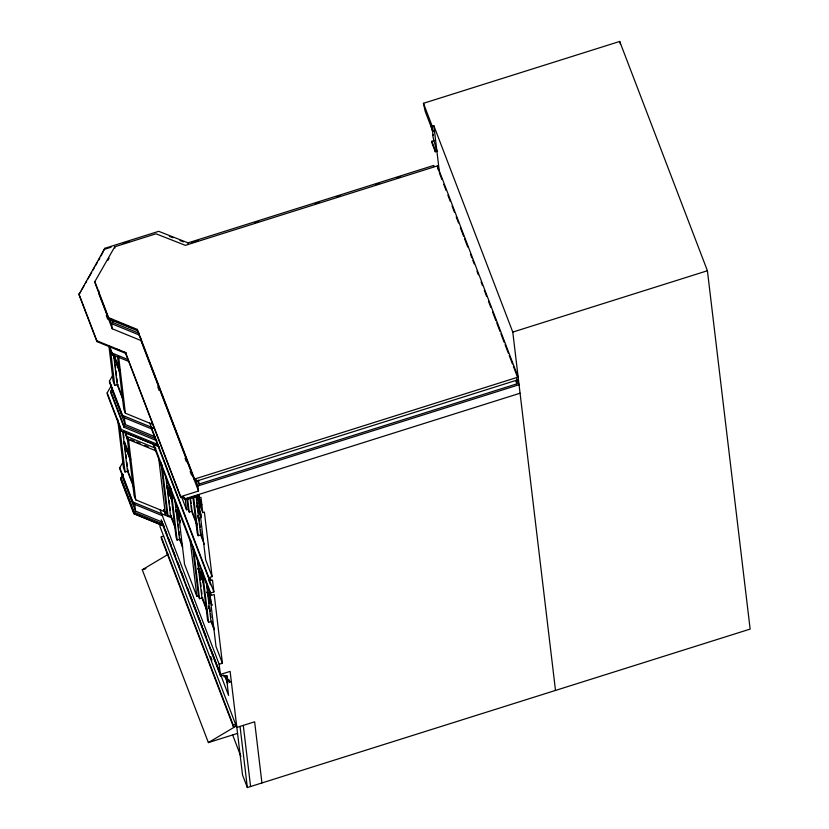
<?xml version="1.0" encoding="UTF-8"?>
<svg xmlns="http://www.w3.org/2000/svg" width="829" height="829" viewBox="0 0 829 829"><rect width="100%" height="100%" fill="white"/><g stroke="black" fill="none" stroke-linecap="round" stroke-linejoin="round"><path stroke-width="1.24" d="M520.063 393.226L184.318 499.037L184.121 497.338L180.774 497.514L125.635 353.361L96.941 341.61L78.962 294.596L104.827 248.306L158.702 231.322L188.069 242.866L433.826 165.417L433.93 166.266M79.594 293.487L80.859 291.269M82.123 289.052L84.03 285.725M85.294 283.508L86.558 281.29M87.822 279.072L91.625 272.43M92.889 270.213L94.164 267.995M95.428 265.777L97.325 262.451M98.599 260.233L99.863 258.016M101.128 255.798L104.827 248.306M194.711 480.343L137.479 330.709L108.786 318.958L94.993 282.907L94.848 281.632L114.754 246.793L156.007 233.799L185.375 245.343L437.37 165.914L518.146 377.091L194.566 479.069L194.711 480.343L196.338 479.836L196.494 481.11L518.446 379.641M107.843 260.43L109.127 258.182M152.09 429.101L122.785 417.101L109.656 382.78L109.459 381.081L113.252 374.449M159.085 446.593L121.397 431.163L107.387 394.542L107.19 392.842L111.614 385.102M156.826 440.727L123.998 427.287L110.879 392.967L110.671 391.278L112.568 387.962M162.422 515.711L133.117 503.711L119.987 469.39L119.78 467.701L122.941 462.167M121.2 479.587L121.003 477.887L122.899 474.571M164.183 526.083L133.78 513.628L121.096 480.468L120.889 478.768L123.417 474.343M237.571 733.396L208.38 742.597L142.267 569.761L168.38 554.207M208.38 742.597L236.659 725.758L233.415 726.774L161.448 538.601L161.24 536.902L163.696 536.135M434.479 130.889L432.862 131.396L425.132 111.19L423.453 103.304L619.709 41.45L707.417 270.741L750.141 629.087L247.332 787.55L242.534 775.001L230.12 671.386L220.39 674.454L161.22 519.762M432.862 131.396L432.251 126.298L433.868 125.79L512.778 332.087L555.503 690.422M437.629 151.033L435.287 151.78L432.085 143.417L431.836 141.293L434.178 140.557M104.931 249.156L111.055 247.229M123.293 243.363L129.417 241.436M435.287 151.78L435.038 149.655L436.655 149.147C436.904 152.184 430.728 129.438 433.184 135.376A18.362 1.959 72.5 0 0 431.225 126.309M191.882 242.545L198.058 240.597M254.866 222.7L258.565 221.53M315.372 203.623L319.082 202.463M336.367 197.012L340.077 195.841M375.889 184.556L379.589 183.385M396.884 177.934L400.583 176.774M114.112 355.423L113.252 355.247L114.06 354.999L119.936 370.366M108.92 345.786L113.138 381.216L114.744 385.402L117.987 384.376M130.412 460.022L123.583 441.867L124.391 441.608L129.811 455.795M123.625 442.292L124.443 442.033M512.778 332.087L707.417 270.741M117.697 419.433L123.469 467.825L125.065 472.012L128.319 470.986M171.955 500.612L166.588 486.281L167.396 486.032L171.831 497.618M166.639 486.706L167.448 486.457M197.613 480.416L198.991 484.043L516.902 383.848L516.446 380.024M180.774 497.514L180.67 496.664L198.514 491.037L197.903 485.949L519.058 384.729L516.747 378.687M191.727 497.245L197.623 495.39M187.064 499.151L198.856 495.441M185.883 499.524L199.074 495.711L198.805 495.017M198.4 495.421L199.323 497.835L200.95 497.317L201.861 504.965L200.235 505.472L200.338 506.322L201.955 505.814L202.773 512.602L204.39 512.094L212.089 576.632L208.846 577.658L209.043 579.347L210.67 578.839L210.867 580.538L212.493 580.031L213.913 591.916L210.67 592.942L210.97 595.481L214.214 594.466L222.41 663.241L219.167 664.267L220.587 676.153L223.83 675.138L224.037 676.827L227.281 675.811L227.882 680.899L229.509 680.391L229.706 682.091L231.332 681.583M180.111 521.938L175.624 509.928L176.442 509.669L179.541 517.783M175.675 510.353L176.442 509.669M163.562 509.389L165.385 514.156L167.012 513.648L160.899 462.416M201.24 517.565L196.805 505.98L197.571 505.296M196.805 505.98L197.613 505.721L197.271 502.82M181.499 496.675L186.515 509.783L188.142 509.265L186.919 499.027M167.012 513.648L168.08 516.436L171.323 515.41M188.142 509.265L189.209 512.053L192.452 511.037M170.038 486.841L176.059 537.285L177.116 540.073L180.359 539.047M192.97 497.597L197.178 532.912L198.245 535.7L201.488 534.674M142.267 569.761L145.914 568.611M203.406 582.849L198.038 568.518L198.856 568.269L203.727 581.015M198.09 568.943L198.856 568.269M212.006 605.336L207.084 592.165L207.892 591.906L211.001 600.02M207.136 592.59L207.944 592.331M177.52 507.141A13.088 1.399 72.5 0 1 178.131 510.436L184.546 564.228L196.846 596.393L198.463 595.885L192.359 544.653M198.463 595.885L199.53 598.673L202.773 597.647M201.499 569.077L207.509 619.522L208.576 622.31L211.82 621.284M233.415 726.774L233.218 725.074L236.462 724.059M169.375 236.327L172.898 237.716M179.955 240.483L183.478 241.871M94.848 281.632L108.63 317.683L137.324 329.434L194.566 479.069M111.532 319.631L133.054 328.439M111.687 319.051L113.045 322.605L139.355 333.372M109.832 318.958L111.646 323.693L139.148 334.957M98.672 290.647L99.128 294.471L112.257 328.781L140.951 340.532L198.514 491.037M78.859 293.746L96.838 340.76L125.531 352.512L180.67 496.664M116.993 349.227L120.547 350.688M124.112 352.149L126.485 353.123M109.376 345.952L112.081 353.04L128.568 359.796M109.127 346.47L112.288 354.739L129.169 361.599M117.531 356.605L123.78 409.039L125.386 413.225L153.375 424.686M109.459 381.081L122.578 415.402L154.235 428.365M112.081 387.703L112.516 391.34L125.2 424.5L155.603 436.956M110.671 391.278L123.801 425.588L155.448 438.551M107.19 392.842L121.2 429.463L157.707 444.417M123.003 431.774L158.256 446.209M155.852 448.365L126.619 436.386L126.081 431.857M130.754 439.65L134.257 441.08M136.588 442.044L140.08 443.474M144.754 445.38L148.246 446.821M124.951 432.002L127.718 439.235L156.215 450.914M125.2 432.344L127.552 440.665L134.111 495.649L135.707 499.835L167.199 512.736M119.78 467.701L132.909 502.011L170.422 517.379M122.412 474.312L122.847 477.95L135.531 511.11L162.422 522.125M121.003 477.887L134.122 512.198L163.437 524.208M120.889 478.768L134.329 513.897L163.634 525.907M620.393 44.113L619.709 41.45M423.453 103.304L432.251 126.298M431.836 141.293L435.038 149.655M439.588 173.479L441.898 179.499M443.743 184.328L446.043 190.359M447.888 195.178L450.199 201.209M452.043 206.027L454.354 212.058M456.199 216.877L458.499 222.908M460.344 227.726L463.577 236.172M464.499 238.576L467.722 247.021M470.489 254.254L471.877 257.871M472.799 260.275L474.178 263.902M476.944 271.135L478.333 274.751M481.1 281.984L482.478 285.601M484.323 290.419L486.633 296.45M488.478 301.269L490.778 307.3M492.623 312.118L495.856 320.564M496.778 322.968L500.001 331.413M500.923 333.818L504.156 342.263M505.079 344.677L508.301 353.113M509.224 355.527L512.457 363.962M513.379 366.377L517.524 377.226M515.98 381.433L516.902 383.848M195.603 479.929L197.903 485.949M157.779 386.874L159.168 390.5M185.054 458.178L186.442 461.805M190.142 471.473L191.52 475.1M198.162 495.307L201.861 504.965M197.799 494.944L201.032 503.4M196.535 495.804L200.235 505.472M196.307 495.701L202.773 512.602M198.007 506.457L201.115 514.56M201.198 516.27L197.157 505.421L196.131 496.758M196.753 505.555L201.188 517.141M192.483 512.322L196.919 523.907M202.856 539.441L201.084 534.798L200.483 529.741M196.96 525.192L191.634 511.286L189.976 497.379M204.224 544.197L200.68 534.933L197.209 505.845M183.406 496.633L184.318 499.037M212.089 576.632L205.665 559.855L199.25 506.063A13.088 1.399 72.5 0 0 197.043 496.726M209.944 578.124L210.867 580.538M149.676 422.956L208.846 577.658M151.261 428.282L213.913 591.916M208.68 579.989L210.525 584.808M106.319 315.611L107.677 319.165M153.811 444.282L210.67 592.942M153.189 444.417L210.97 595.481M171.914 499.327L166.992 486.157L165.81 476.26M180.515 521.804L176.038 509.794L174.857 499.897M203.374 581.564L198.452 568.393L197.271 558.497M211.084 601.73L207.488 592.041L206.307 582.134M166.588 486.281L171.904 500.188M175.624 509.928L180.504 522.674M198.038 568.518L203.364 582.424M207.084 592.165L211.955 604.911M113.656 355.123L119.987 371.672M119.583 370.915L113.708 355.548L117.179 384.635L123.055 399.992M113.252 355.247L119.635 372.221M170.919 515.534L175.344 527.12M179.955 539.182L182.618 546.124M202.369 597.771L206.804 609.356M211.416 621.418L214.514 629.522M175.385 528.405L170.515 515.669L167.043 486.582M182.66 547.42L179.551 539.306L176.09 510.218M206.835 610.652L201.965 597.906L198.649 570.083M214.11 629.657L211.012 621.543L207.54 592.466M117.583 384.501L123.003 398.687M222.41 663.241L215.996 646.465L209.582 592.673A13.088 1.399 72.5 0 0 208.97 589.378M228.794 679.687L229.706 682.091M226.048 676.091L227.882 680.899M225.384 675.801L227.685 681.832M225.022 675.448L227.788 682.681M224.97 676.474L227.716 683.645M159.997 509.576L219.167 664.267M165.064 529.348L166.888 534.135M168.256 537.72L171.002 544.881M172.37 548.466L175.116 555.637M177.396 561.606L179.686 567.585M181.51 572.362L183.8 578.341M187.447 587.896L188.825 591.481M189.737 593.865L192.939 602.227M193.851 604.621L197.053 612.983M197.965 615.377L202.079 626.123M202.991 628.517L206.193 636.879M211.219 650.019L228.576 695.427L226.307 676.319M161.417 521.462L220.587 676.153M210.649 656.558L211.996 660.112M161.24 536.902L233.218 725.074M130.764 459.463L123.987 441.733L122.765 431.546M123.583 441.867L130.36 459.598M232.607 734.795L240.928 756.545M128.36 472.302L132.878 484.115M133.832 487.794L127.5 471.245L124.039 442.158M433.868 125.79L439.536 173.271M438.209 169.862L437.37 165.914M261.933 782.949L254.638 721.81L236.804 727.437L160.028 526.716L159.572 522.892M188.069 242.866L188.173 243.716M243.291 725.385L250.576 786.524M240.047 726.411L247.332 787.55M198.535 480.219L198.991 484.043M198.919 494.436L199.323 497.835M196.535 496.633L196.825 499.11M198.069 509.514L198.525 513.306M198.97 517.099L199.426 520.892M199.727 523.42L200.183 527.213M207.302 586.963L207.602 589.429M208.1 593.595L208.545 597.388M208.846 599.916L209.302 603.709M209.758 607.512L210.203 611.305M210.514 613.833L210.96 617.626M197.654 515.7L197.955 518.229M208.431 606.113L208.732 608.641M193.582 496.602L198.245 535.7M202.556 571.865L208.576 622.31M190.691 499.783L191.136 503.576M191.437 506.104L191.893 509.897M198.11 562.083L198.556 565.792M199.053 569.958L199.354 572.487M199.81 576.279L200.255 580.072M200.566 582.6L201.012 586.393M201.468 590.186L201.924 593.978M187.551 498.188L189.209 512.053M193.364 546.964L199.53 598.673M185.945 498.53L186.1 499.804M185.147 498.25L186.515 509.783M196.846 596.393L190.432 542.601A13.088 1.399 72.5 0 1 190.442 540.933M175.707 503.483L176.142 507.193M176.639 511.358L176.94 513.887M177.396 517.679L177.852 521.472M178.152 524.001L178.598 527.793M179.054 531.586L179.51 535.389M170.95 488.364L177.116 540.073M166.66 479.846L167.106 483.556M167.396 486.032L167.904 490.25M168.204 492.778L168.65 496.571M169.106 500.364L169.562 504.156M169.862 506.685L170.308 510.477M161.914 464.727L168.08 516.436M165.385 514.156L158.971 460.364A13.088 1.399 72.5 0 1 158.992 458.686M167.22 552.684L167.531 555.233M140.64 337.994L140.951 340.532M137.324 329.434L137.479 330.709M114.754 246.793L114.91 248.068M125.531 352.512L125.635 353.361M118.599 356.273L125.386 413.225M128.422 438.696L135.707 499.835M127.448 436.976L127.718 439.235M112.744 320.056L113.045 322.605M124.329 417.225L125.2 424.5M134.661 503.835L135.531 511.11M111.646 323.693L112.257 328.781M122.578 415.402L122.785 417.101M123.801 425.588L123.998 427.287M132.909 502.011L133.117 503.711M134.122 512.198L134.329 513.897M133.573 511.928L133.78 513.628M114.412 357.952L114.868 361.745M115.169 364.273L115.625 368.066M115.925 370.594L116.526 375.651M116.827 378.179L117.283 381.972M123.48 433.961L123.935 437.785M124.391 441.608L124.744 444.562M125.189 448.354L125.645 452.147M125.946 454.675L126.402 458.468M126.858 462.261L127.303 466.053M127.604 468.592L127.904 471.121M108.63 317.683L108.786 318.958M112.081 353.04L112.288 354.739M121.2 429.463L121.397 431.163M110.319 348.315L114.744 385.402M119.272 423.412L125.065 472.012M96.838 340.76L96.941 341.61M190.805 540.85A13.088 1.399 72.5 0 1 191.074 541.13"/></g></svg>
